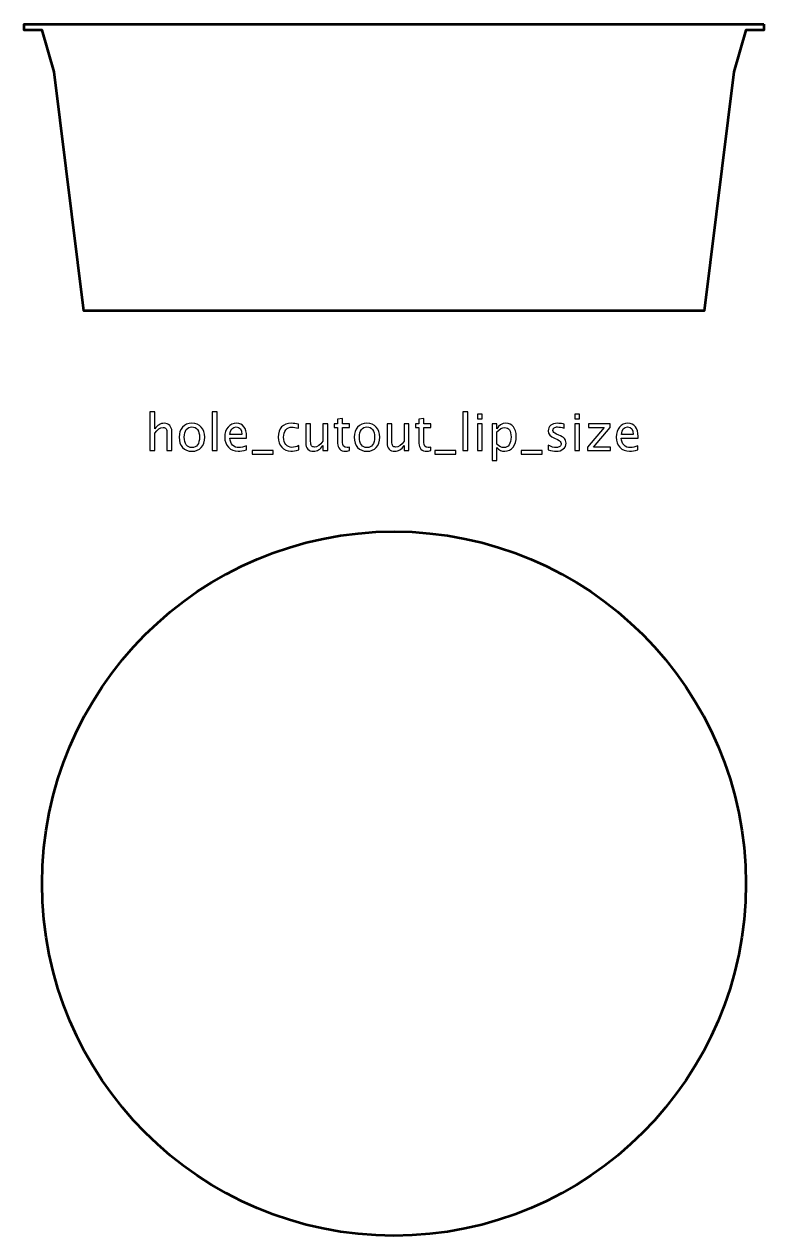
# Model space of a CAD drawing. Header units: centimetres. Extents: x -12.4 to 12.3, y -15.1 to 15.6.
# Drawn here: x -6.1 to 0.1, y -14.95 to -4.8 of the extents above; entities that cross this region are included whole.
import ezdxf

# ---------------------------------------------------------------- set-up
doc = ezdxf.new("R2010")
doc.units = ezdxf.units.CM
doc.header["$MEASUREMENT"] = 0
doc.layers.add('Layer 1', color=7, linetype='Continuous')

msp = doc.modelspace()

# ---------------------------------------------------------------- linework, layer by layer
at = {"layer": 'Layer 1', "lineweight": 53}
msp.add_ellipse((-3, -12), major_axis=(0, 2.95), ratio=1, dxfattribs=at)
msp.add_open_spline([(0.1, -4.8), (0.1, -4.8), (-6.1, -4.8), (-6.1, -4.8), (-6.1, -4.8), (-6.1, -4.8), (-6.1, -4.85), (-6.1, -4.85), (-6.1, -4.85), (-6.1, -4.85), (-5.95, -4.84999), (-5.95, -4.84999), (-5.95, -4.84999), (-5.95, -4.84999), (-5.85, -5.2), (-5.85, -5.2), (-5.85, -5.2), (-5.85, -5.2), (-5.6, -7.2), (-5.6, -7.2), (-5.6, -7.2), (-5.6, -7.2), (-0.4, -7.2), (-0.4, -7.2), (-0.4, -7.2), (-0.4, -7.2), (-0.15, -5.2), (-0.15, -5.2), (-0.15, -5.2), (-0.15, -5.2), (-0.05, -4.84999), (-0.05, -4.84999), (-0.05, -4.84999), (-0.05, -4.84999), (0.1, -4.85), (0.1, -4.85), (0.1, -4.85), (0.1, -4.85), (0.1, -4.8), (0.1, -4.8)], degree=3, knots=[0, 0, 0, 0, 0.09090909, 0.09090909, 0.09090909, 0.09090909, 0.18181818, 0.18181818, 0.18181818, 0.18181818, 0.27272727, 0.27272727, 0.27272727, 0.27272727, 0.36363636, 0.36363636, 0.36363636, 0.36363636, 0.45454545, 0.45454545, 0.45454545, 0.45454545, 0.54545455, 0.54545455, 0.54545455, 0.54545455, 0.63636364, 0.63636364, 0.63636364, 0.63636364, 0.72727273, 0.72727273, 0.72727273, 0.72727273, 0.81818182, 0.81818182, 0.81818182, 0.81818182, 1, 1, 1, 1], dxfattribs=at)
at = {"layer": 'Layer 1'}
for points, knots in [([(-5.04636, -8.37235), (-5.04636, -8.37235), (-5.04636, -8.04596), (-5.04636, -8.04596), (-5.04636, -8.04596), (-5.04636, -8.04596), (-5.00572, -8.04596), (-5.00572, -8.04596), (-5.00572, -8.04596), (-5.00572, -8.04596), (-5.00572, -8.19039), (-5.00572, -8.19039), (-5.00572, -8.19039), (-4.9842, -8.15899), (-4.95781, -8.14333), (-4.92663, -8.14333), (-4.92663, -8.14333), (-4.90701, -8.14333), (-4.89142, -8.14947), (-4.87992, -8.16181), (-4.87992, -8.16181), (-4.86842, -8.17409), (-4.86264, -8.19067), (-4.86264, -8.21141), (-4.86264, -8.21141), (-4.86264, -8.21141), (-4.86264, -8.37235), (-4.86264, -8.37235), (-4.86264, -8.37235), (-4.86264, -8.37235), (-4.90327, -8.37235), (-4.90327, -8.37235), (-4.90327, -8.37235), (-4.90327, -8.37235), (-4.90327, -8.22468), (-4.90327, -8.22468), (-4.90327, -8.22468), (-4.90327, -8.20803), (-4.90574, -8.19617), (-4.91061, -8.18912), (-4.91061, -8.18912), (-4.91555, -8.18199), (-4.92367, -8.17846), (-4.93502, -8.17846), (-4.93502, -8.17846), (-4.96, -8.17846), (-4.98357, -8.19476), (-5.00572, -8.22736), (-5.00572, -8.22736), (-5.00572, -8.22736), (-5.00572, -8.37235), (-5.00572, -8.37235), (-5.00572, -8.37235), (-5.00572, -8.37235), (-5.04636, -8.37235), (-5.04636, -8.37235)], [0, 0, 0, 0, 0.06666667, 0.06666667, 0.06666667, 0.06666667, 0.13333333, 0.13333333, 0.13333333, 0.13333333, 0.2, 0.2, 0.2, 0.2, 0.26666667, 0.26666667, 0.26666667, 0.26666667, 0.33333333, 0.33333333, 0.33333333, 0.33333333, 0.4, 0.4, 0.4, 0.4, 0.46666667, 0.46666667, 0.46666667, 0.46666667, 0.53333333, 0.53333333, 0.53333333, 0.53333333, 0.6, 0.6, 0.6, 0.6, 0.66666667, 0.66666667, 0.66666667, 0.66666667, 0.73333333, 0.73333333, 0.73333333, 0.73333333, 0.8, 0.8, 0.8, 0.8, 0.86666667, 0.86666667, 0.86666667, 0.86666667, 1, 1, 1, 1]), ([(-4.52354, -8.37235), (-4.52354, -8.37235), (-4.52354, -8.04596), (-4.52354, -8.04596), (-4.52354, -8.04596), (-4.52354, -8.04596), (-4.4829, -8.04596), (-4.4829, -8.04596), (-4.4829, -8.04596), (-4.4829, -8.04596), (-4.4829, -8.37235), (-4.4829, -8.37235), (-4.4829, -8.37235), (-4.4829, -8.37235), (-4.52354, -8.37235), (-4.52354, -8.37235)], [0, 0, 0, 0, 0.2, 0.2, 0.2, 0.2, 0.4, 0.4, 0.4, 0.4, 0.6, 0.6, 0.6, 0.6, 1, 1, 1, 1]), ([(-3.37376, -8.37228), (-3.38632, -8.37574), (-3.39726, -8.37743), (-3.4065, -8.37743), (-3.4065, -8.37743), (-3.42724, -8.37743), (-3.4434, -8.3715), (-3.45497, -8.35965), (-3.45497, -8.35965), (-3.46661, -8.3478), (-3.4724, -8.33136), (-3.4724, -8.31026), (-3.4724, -8.31026), (-3.4724, -8.31026), (-3.4724, -8.17846), (-3.4724, -8.17846), (-3.4724, -8.17846), (-3.4724, -8.17846), (-3.50048, -8.17846), (-3.50048, -8.17846), (-3.50048, -8.17846), (-3.50048, -8.17846), (-3.50048, -8.14799), (-3.50048, -8.14799), (-3.50048, -8.14799), (-3.50048, -8.14799), (-3.4724, -8.14799), (-3.4724, -8.14799), (-3.4724, -8.14799), (-3.4724, -8.14799), (-3.4724, -8.10742), (-3.4724, -8.10742), (-3.4724, -8.10742), (-3.4724, -8.10742), (-3.43176, -8.10354), (-3.43176, -8.10354), (-3.43176, -8.10354), (-3.43176, -8.10354), (-3.43176, -8.14799), (-3.43176, -8.14799), (-3.43176, -8.14799), (-3.43176, -8.14799), (-3.37291, -8.14799), (-3.37291, -8.14799), (-3.37291, -8.14799), (-3.37291, -8.14799), (-3.37291, -8.17846), (-3.37291, -8.17846), (-3.37291, -8.17846), (-3.37291, -8.17846), (-3.43176, -8.17846), (-3.43176, -8.17846), (-3.43176, -8.17846), (-3.43176, -8.17846), (-3.43176, -8.30292), (-3.43176, -8.30292), (-3.43176, -8.30292), (-3.43176, -8.33227), (-3.41899, -8.34695), (-3.39352, -8.34695), (-3.39352, -8.34695), (-3.38808, -8.34695), (-3.38152, -8.34603), (-3.37376, -8.34427), (-3.37376, -8.34427), (-3.37376, -8.34427), (-3.37376, -8.37228), (-3.37376, -8.37228)], [0, 0, 0, 0, 0.05555556, 0.05555556, 0.05555556, 0.05555556, 0.11111111, 0.11111111, 0.11111111, 0.11111111, 0.16666667, 0.16666667, 0.16666667, 0.16666667, 0.22222222, 0.22222222, 0.22222222, 0.22222222, 0.27777778, 0.27777778, 0.27777778, 0.27777778, 0.33333333, 0.33333333, 0.33333333, 0.33333333, 0.38888889, 0.38888889, 0.38888889, 0.38888889, 0.44444444, 0.44444444, 0.44444444, 0.44444444, 0.5, 0.5, 0.5, 0.5, 0.55555556, 0.55555556, 0.55555556, 0.55555556, 0.61111111, 0.61111111, 0.61111111, 0.61111111, 0.66666667, 0.66666667, 0.66666667, 0.66666667, 0.72222222, 0.72222222, 0.72222222, 0.72222222, 0.77777778, 0.77777778, 0.77777778, 0.77777778, 0.83333333, 0.83333333, 0.83333333, 0.83333333, 0.88888889, 0.88888889, 0.88888889, 0.88888889, 1, 1, 1, 1]), ([(-2.69261, -8.37228), (-2.70517, -8.37574), (-2.71611, -8.37743), (-2.72535, -8.37743), (-2.72535, -8.37743), (-2.74609, -8.37743), (-2.76225, -8.3715), (-2.77382, -8.35965), (-2.77382, -8.35965), (-2.78546, -8.3478), (-2.79125, -8.33136), (-2.79125, -8.31026), (-2.79125, -8.31026), (-2.79125, -8.31026), (-2.79125, -8.17846), (-2.79125, -8.17846), (-2.79125, -8.17846), (-2.79125, -8.17846), (-2.81933, -8.17846), (-2.81933, -8.17846), (-2.81933, -8.17846), (-2.81933, -8.17846), (-2.81933, -8.14799), (-2.81933, -8.14799), (-2.81933, -8.14799), (-2.81933, -8.14799), (-2.79125, -8.14799), (-2.79125, -8.14799), (-2.79125, -8.14799), (-2.79125, -8.14799), (-2.79125, -8.10742), (-2.79125, -8.10742), (-2.79125, -8.10742), (-2.79125, -8.10742), (-2.75061, -8.10354), (-2.75061, -8.10354), (-2.75061, -8.10354), (-2.75061, -8.10354), (-2.75061, -8.14799), (-2.75061, -8.14799), (-2.75061, -8.14799), (-2.75061, -8.14799), (-2.69176, -8.14799), (-2.69176, -8.14799), (-2.69176, -8.14799), (-2.69176, -8.14799), (-2.69176, -8.17846), (-2.69176, -8.17846), (-2.69176, -8.17846), (-2.69176, -8.17846), (-2.75061, -8.17846), (-2.75061, -8.17846), (-2.75061, -8.17846), (-2.75061, -8.17846), (-2.75061, -8.30292), (-2.75061, -8.30292), (-2.75061, -8.30292), (-2.75061, -8.33227), (-2.73784, -8.34695), (-2.71237, -8.34695), (-2.71237, -8.34695), (-2.70693, -8.34695), (-2.70037, -8.34603), (-2.69261, -8.34427), (-2.69261, -8.34427), (-2.69261, -8.34427), (-2.69261, -8.37228), (-2.69261, -8.37228)], [0, 0, 0, 0, 0.05555556, 0.05555556, 0.05555556, 0.05555556, 0.11111111, 0.11111111, 0.11111111, 0.11111111, 0.16666667, 0.16666667, 0.16666667, 0.16666667, 0.22222222, 0.22222222, 0.22222222, 0.22222222, 0.27777778, 0.27777778, 0.27777778, 0.27777778, 0.33333333, 0.33333333, 0.33333333, 0.33333333, 0.38888889, 0.38888889, 0.38888889, 0.38888889, 0.44444444, 0.44444444, 0.44444444, 0.44444444, 0.5, 0.5, 0.5, 0.5, 0.55555556, 0.55555556, 0.55555556, 0.55555556, 0.61111111, 0.61111111, 0.61111111, 0.61111111, 0.66666667, 0.66666667, 0.66666667, 0.66666667, 0.72222222, 0.72222222, 0.72222222, 0.72222222, 0.77777778, 0.77777778, 0.77777778, 0.77777778, 0.83333333, 0.83333333, 0.83333333, 0.83333333, 0.88888889, 0.88888889, 0.88888889, 0.88888889, 1, 1, 1, 1]), ([(-2.42294, -8.37235), (-2.42294, -8.37235), (-2.42294, -8.04596), (-2.42294, -8.04596), (-2.42294, -8.04596), (-2.42294, -8.04596), (-2.3823, -8.04596), (-2.3823, -8.04596), (-2.3823, -8.04596), (-2.3823, -8.04596), (-2.3823, -8.37235), (-2.3823, -8.37235), (-2.3823, -8.37235), (-2.3823, -8.37235), (-2.42294, -8.37235), (-2.42294, -8.37235)], [0, 0, 0, 0, 0.2, 0.2, 0.2, 0.2, 0.4, 0.4, 0.4, 0.4, 0.6, 0.6, 0.6, 0.6, 1, 1, 1, 1]), ([(-2.3006, -8.10692), (-2.3006, -8.10692), (-2.3006, -8.06628), (-2.3006, -8.06628), (-2.3006, -8.06628), (-2.3006, -8.06628), (-2.25996, -8.06628), (-2.25996, -8.06628), (-2.25996, -8.06628), (-2.25996, -8.06628), (-2.25996, -8.10692), (-2.25996, -8.10692), (-2.25996, -8.10692), (-2.25996, -8.10692), (-2.3006, -8.10692), (-2.3006, -8.10692)], [0, 0, 0, 0, 0.2, 0.2, 0.2, 0.2, 0.4, 0.4, 0.4, 0.4, 0.6, 0.6, 0.6, 0.6, 1, 1, 1, 1]), ([(-1.48434, -8.10692), (-1.48434, -8.10692), (-1.48434, -8.06628), (-1.48434, -8.06628), (-1.48434, -8.06628), (-1.48434, -8.06628), (-1.4437, -8.06628), (-1.4437, -8.06628), (-1.4437, -8.06628), (-1.4437, -8.06628), (-1.4437, -8.10692), (-1.4437, -8.10692), (-1.4437, -8.10692), (-1.4437, -8.10692), (-1.48434, -8.10692), (-1.48434, -8.10692)], [0, 0, 0, 0, 0.2, 0.2, 0.2, 0.2, 0.4, 0.4, 0.4, 0.4, 0.6, 0.6, 0.6, 0.6, 1, 1, 1, 1]), ([(-4.69429, -8.37743), (-4.72724, -8.37743), (-4.75334, -8.36692), (-4.77253, -8.34589), (-4.77253, -8.34589), (-4.79179, -8.32487), (-4.80139, -8.29629), (-4.80139, -8.26024), (-4.80139, -8.26024), (-4.80139, -8.22426), (-4.79179, -8.19575), (-4.77253, -8.1748), (-4.77253, -8.1748), (-4.75334, -8.15384), (-4.72724, -8.14333), (-4.69429, -8.14333), (-4.69429, -8.14333), (-4.66134, -8.14333), (-4.63523, -8.15384), (-4.61604, -8.1748), (-4.61604, -8.1748), (-4.59678, -8.19575), (-4.58719, -8.22426), (-4.58719, -8.26024), (-4.58719, -8.26024), (-4.58719, -8.29629), (-4.59678, -8.32487), (-4.61604, -8.34589), (-4.61604, -8.34589), (-4.63523, -8.36692), (-4.66134, -8.37743), (-4.69429, -8.37743)], [0, 0, 0, 0, 0.11111111, 0.11111111, 0.11111111, 0.11111111, 0.22222222, 0.22222222, 0.22222222, 0.22222222, 0.33333333, 0.33333333, 0.33333333, 0.33333333, 0.44444444, 0.44444444, 0.44444444, 0.44444444, 0.55555556, 0.55555556, 0.55555556, 0.55555556, 0.66666667, 0.66666667, 0.66666667, 0.66666667, 0.77777778, 0.77777778, 0.77777778, 0.77777778, 1, 1, 1, 1]), ([(-4.69436, -8.34695), (-4.67425, -8.34695), (-4.65859, -8.3394), (-4.64744, -8.32423), (-4.64744, -8.32423), (-4.63636, -8.30913), (-4.63079, -8.28775), (-4.63079, -8.26024), (-4.63079, -8.26024), (-4.63079, -8.23279), (-4.63636, -8.21148), (-4.64744, -8.19639), (-4.64744, -8.19639), (-4.65859, -8.18136), (-4.67425, -8.17381), (-4.69436, -8.17381), (-4.69436, -8.17381), (-4.71454, -8.17381), (-4.7302, -8.18136), (-4.74121, -8.19639), (-4.74121, -8.19639), (-4.75228, -8.21148), (-4.75779, -8.23279), (-4.75779, -8.26024), (-4.75779, -8.26024), (-4.75779, -8.28775), (-4.75228, -8.30913), (-4.74121, -8.32423), (-4.74121, -8.32423), (-4.7302, -8.3394), (-4.71454, -8.34695), (-4.69436, -8.34695)], [0, 0, 0, 0, 0.11111111, 0.11111111, 0.11111111, 0.11111111, 0.22222222, 0.22222222, 0.22222222, 0.22222222, 0.33333333, 0.33333333, 0.33333333, 0.33333333, 0.44444444, 0.44444444, 0.44444444, 0.44444444, 0.55555556, 0.55555556, 0.55555556, 0.55555556, 0.66666667, 0.66666667, 0.66666667, 0.66666667, 0.77777778, 0.77777778, 0.77777778, 0.77777778, 1, 1, 1, 1]), ([(-4.23652, -8.36515), (-4.26383, -8.37334), (-4.28718, -8.37743), (-4.30666, -8.37743), (-4.30666, -8.37743), (-4.33989, -8.37743), (-4.36691, -8.36642), (-4.38772, -8.34448), (-4.38772, -8.34448), (-4.40854, -8.32254), (-4.41898, -8.2941), (-4.41898, -8.25911), (-4.41898, -8.25911), (-4.41898, -8.22517), (-4.40981, -8.1973), (-4.39139, -8.1755), (-4.39139, -8.1755), (-4.37298, -8.15377), (-4.34941, -8.14291), (-4.3207, -8.14291), (-4.3207, -8.14291), (-4.29353, -8.14291), (-4.27251, -8.15257), (-4.25769, -8.1719), (-4.25769, -8.1719), (-4.24287, -8.19124), (-4.23547, -8.21861), (-4.23547, -8.2541), (-4.23547, -8.2541), (-4.23547, -8.2541), (-4.23568, -8.26652), (-4.23568, -8.26652), (-4.23568, -8.26652), (-4.23568, -8.26652), (-4.37749, -8.26652), (-4.37749, -8.26652), (-4.37749, -8.26652), (-4.37157, -8.32014), (-4.34539, -8.34695), (-4.29904, -8.34695), (-4.29904, -8.34695), (-4.28203, -8.34695), (-4.26122, -8.34215), (-4.23652, -8.33256), (-4.23652, -8.33256), (-4.23652, -8.33256), (-4.23652, -8.36515), (-4.23652, -8.36515)], [0, 0, 0, 0, 0.07692308, 0.07692308, 0.07692308, 0.07692308, 0.15384615, 0.15384615, 0.15384615, 0.15384615, 0.23076923, 0.23076923, 0.23076923, 0.23076923, 0.30769231, 0.30769231, 0.30769231, 0.30769231, 0.38461538, 0.38461538, 0.38461538, 0.38461538, 0.46153846, 0.46153846, 0.46153846, 0.46153846, 0.53846154, 0.53846154, 0.53846154, 0.53846154, 0.61538462, 0.61538462, 0.61538462, 0.61538462, 0.69230769, 0.69230769, 0.69230769, 0.69230769, 0.76923077, 0.76923077, 0.76923077, 0.76923077, 0.84615385, 0.84615385, 0.84615385, 0.84615385, 1, 1, 1, 1]), ([(-4.37538, -8.23604), (-4.37538, -8.23604), (-4.27632, -8.23604), (-4.27632, -8.23604), (-4.27632, -8.23604), (-4.27632, -8.19427), (-4.29191, -8.17338), (-4.32303, -8.17338), (-4.32303, -8.17338), (-4.35435, -8.17338), (-4.37178, -8.19427), (-4.37538, -8.23604)], [0, 0, 0, 0, 0.25, 0.25, 0.25, 0.25, 0.5, 0.5, 0.5, 0.5, 1, 1, 1, 1]), ([(-3.79787, -8.36558), (-3.82419, -8.37348), (-3.84691, -8.37743), (-3.86603, -8.37743), (-3.86603, -8.37743), (-3.89637, -8.37743), (-3.92149, -8.36621), (-3.94145, -8.34385), (-3.94145, -8.34385), (-3.96142, -8.32141), (-3.97144, -8.29312), (-3.97144, -8.25904), (-3.97144, -8.25904), (-3.97144, -8.22263), (-3.96156, -8.1942), (-3.94181, -8.17388), (-3.94181, -8.17388), (-3.92205, -8.15349), (-3.89446, -8.14333), (-3.85905, -8.14333), (-3.85905, -8.14333), (-3.84162, -8.14333), (-3.822, -8.14573), (-3.80041, -8.15053), (-3.80041, -8.15053), (-3.80041, -8.15053), (-3.80041, -8.18481), (-3.80041, -8.18481), (-3.80041, -8.18481), (-3.82335, -8.17804), (-3.84204, -8.17465), (-3.85644, -8.17465), (-3.85644, -8.17465), (-3.87732, -8.17465), (-3.89404, -8.18249), (-3.90653, -8.19808), (-3.90653, -8.19808), (-3.91902, -8.21367), (-3.9253, -8.23449), (-3.9253, -8.26045), (-3.9253, -8.26045), (-3.9253, -8.28564), (-3.91881, -8.30596), (-3.90589, -8.32155), (-3.90589, -8.32155), (-3.89298, -8.33707), (-3.87612, -8.34483), (-3.85517, -8.34483), (-3.85517, -8.34483), (-3.83661, -8.34483), (-3.81756, -8.34004), (-3.79787, -8.33044), (-3.79787, -8.33044), (-3.79787, -8.33044), (-3.79787, -8.36558), (-3.79787, -8.36558)], [0, 0, 0, 0, 0.06666667, 0.06666667, 0.06666667, 0.06666667, 0.13333333, 0.13333333, 0.13333333, 0.13333333, 0.2, 0.2, 0.2, 0.2, 0.26666667, 0.26666667, 0.26666667, 0.26666667, 0.33333333, 0.33333333, 0.33333333, 0.33333333, 0.4, 0.4, 0.4, 0.4, 0.46666667, 0.46666667, 0.46666667, 0.46666667, 0.53333333, 0.53333333, 0.53333333, 0.53333333, 0.6, 0.6, 0.6, 0.6, 0.66666667, 0.66666667, 0.66666667, 0.66666667, 0.73333333, 0.73333333, 0.73333333, 0.73333333, 0.8, 0.8, 0.8, 0.8, 0.86666667, 0.86666667, 0.86666667, 0.86666667, 1, 1, 1, 1]), ([(-3.59629, -8.37235), (-3.59629, -8.37235), (-3.59629, -8.33016), (-3.59629, -8.33016), (-3.59629, -8.33016), (-3.61796, -8.3617), (-3.64427, -8.37743), (-3.67518, -8.37743), (-3.67518, -8.37743), (-3.69479, -8.37743), (-3.71038, -8.37129), (-3.72195, -8.35894), (-3.72195, -8.35894), (-3.73359, -8.3466), (-3.73938, -8.33002), (-3.73938, -8.30906), (-3.73938, -8.30906), (-3.73938, -8.30906), (-3.73938, -8.14799), (-3.73938, -8.14799), (-3.73938, -8.14799), (-3.73938, -8.14799), (-3.69874, -8.14799), (-3.69874, -8.14799), (-3.69874, -8.14799), (-3.69874, -8.14799), (-3.69874, -8.2958), (-3.69874, -8.2958), (-3.69874, -8.2958), (-3.69874, -8.31266), (-3.69627, -8.32458), (-3.6914, -8.33164), (-3.6914, -8.33164), (-3.68646, -8.33877), (-3.67828, -8.34229), (-3.66678, -8.34229), (-3.66678, -8.34229), (-3.64194, -8.34229), (-3.61838, -8.326), (-3.59629, -8.29333), (-3.59629, -8.29333), (-3.59629, -8.29333), (-3.59629, -8.14799), (-3.59629, -8.14799), (-3.59629, -8.14799), (-3.59629, -8.14799), (-3.55566, -8.14799), (-3.55566, -8.14799), (-3.55566, -8.14799), (-3.55566, -8.14799), (-3.55566, -8.37235), (-3.55566, -8.37235), (-3.55566, -8.37235), (-3.55566, -8.37235), (-3.59629, -8.37235), (-3.59629, -8.37235)], [0, 0, 0, 0, 0.06666667, 0.06666667, 0.06666667, 0.06666667, 0.13333333, 0.13333333, 0.13333333, 0.13333333, 0.2, 0.2, 0.2, 0.2, 0.26666667, 0.26666667, 0.26666667, 0.26666667, 0.33333333, 0.33333333, 0.33333333, 0.33333333, 0.4, 0.4, 0.4, 0.4, 0.46666667, 0.46666667, 0.46666667, 0.46666667, 0.53333333, 0.53333333, 0.53333333, 0.53333333, 0.6, 0.6, 0.6, 0.6, 0.66666667, 0.66666667, 0.66666667, 0.66666667, 0.73333333, 0.73333333, 0.73333333, 0.73333333, 0.8, 0.8, 0.8, 0.8, 0.86666667, 0.86666667, 0.86666667, 0.86666667, 1, 1, 1, 1]), ([(-3.22644, -8.37743), (-3.25939, -8.37743), (-3.28549, -8.36692), (-3.30468, -8.34589), (-3.30468, -8.34589), (-3.32394, -8.32487), (-3.33354, -8.29629), (-3.33354, -8.26024), (-3.33354, -8.26024), (-3.33354, -8.22426), (-3.32394, -8.19575), (-3.30468, -8.1748), (-3.30468, -8.1748), (-3.28549, -8.15384), (-3.25939, -8.14333), (-3.22644, -8.14333), (-3.22644, -8.14333), (-3.19349, -8.14333), (-3.16738, -8.15384), (-3.14819, -8.1748), (-3.14819, -8.1748), (-3.12893, -8.19575), (-3.11934, -8.22426), (-3.11934, -8.26024), (-3.11934, -8.26024), (-3.11934, -8.29629), (-3.12893, -8.32487), (-3.14819, -8.34589), (-3.14819, -8.34589), (-3.16738, -8.36692), (-3.19349, -8.37743), (-3.22644, -8.37743)], [0, 0, 0, 0, 0.11111111, 0.11111111, 0.11111111, 0.11111111, 0.22222222, 0.22222222, 0.22222222, 0.22222222, 0.33333333, 0.33333333, 0.33333333, 0.33333333, 0.44444444, 0.44444444, 0.44444444, 0.44444444, 0.55555556, 0.55555556, 0.55555556, 0.55555556, 0.66666667, 0.66666667, 0.66666667, 0.66666667, 0.77777778, 0.77777778, 0.77777778, 0.77777778, 1, 1, 1, 1]), ([(-3.22651, -8.34695), (-3.2064, -8.34695), (-3.19074, -8.3394), (-3.17959, -8.32423), (-3.17959, -8.32423), (-3.16851, -8.30913), (-3.16294, -8.28775), (-3.16294, -8.26024), (-3.16294, -8.26024), (-3.16294, -8.23279), (-3.16851, -8.21148), (-3.17959, -8.19639), (-3.17959, -8.19639), (-3.19074, -8.18136), (-3.2064, -8.17381), (-3.22651, -8.17381), (-3.22651, -8.17381), (-3.24669, -8.17381), (-3.26235, -8.18136), (-3.27336, -8.19639), (-3.27336, -8.19639), (-3.28443, -8.21148), (-3.28994, -8.23279), (-3.28994, -8.26024), (-3.28994, -8.26024), (-3.28994, -8.28775), (-3.28443, -8.30913), (-3.27336, -8.32423), (-3.27336, -8.32423), (-3.26235, -8.3394), (-3.24669, -8.34695), (-3.22651, -8.34695)], [0, 0, 0, 0, 0.11111111, 0.11111111, 0.11111111, 0.11111111, 0.22222222, 0.22222222, 0.22222222, 0.22222222, 0.33333333, 0.33333333, 0.33333333, 0.33333333, 0.44444444, 0.44444444, 0.44444444, 0.44444444, 0.55555556, 0.55555556, 0.55555556, 0.55555556, 0.66666667, 0.66666667, 0.66666667, 0.66666667, 0.77777778, 0.77777778, 0.77777778, 0.77777778, 1, 1, 1, 1]), ([(-2.91514, -8.37235), (-2.91514, -8.37235), (-2.91514, -8.33016), (-2.91514, -8.33016), (-2.91514, -8.33016), (-2.93681, -8.3617), (-2.96312, -8.37743), (-2.99403, -8.37743), (-2.99403, -8.37743), (-3.01364, -8.37743), (-3.02923, -8.37129), (-3.0408, -8.35894), (-3.0408, -8.35894), (-3.05244, -8.3466), (-3.05823, -8.33002), (-3.05823, -8.30906), (-3.05823, -8.30906), (-3.05823, -8.30906), (-3.05823, -8.14799), (-3.05823, -8.14799), (-3.05823, -8.14799), (-3.05823, -8.14799), (-3.01759, -8.14799), (-3.01759, -8.14799), (-3.01759, -8.14799), (-3.01759, -8.14799), (-3.01759, -8.2958), (-3.01759, -8.2958), (-3.01759, -8.2958), (-3.01759, -8.31266), (-3.01512, -8.32458), (-3.01025, -8.33164), (-3.01025, -8.33164), (-3.00531, -8.33877), (-2.99713, -8.34229), (-2.98563, -8.34229), (-2.98563, -8.34229), (-2.96079, -8.34229), (-2.93723, -8.326), (-2.91514, -8.29333), (-2.91514, -8.29333), (-2.91514, -8.29333), (-2.91514, -8.14799), (-2.91514, -8.14799), (-2.91514, -8.14799), (-2.91514, -8.14799), (-2.87451, -8.14799), (-2.87451, -8.14799), (-2.87451, -8.14799), (-2.87451, -8.14799), (-2.87451, -8.37235), (-2.87451, -8.37235), (-2.87451, -8.37235), (-2.87451, -8.37235), (-2.91514, -8.37235), (-2.91514, -8.37235)], [0, 0, 0, 0, 0.06666667, 0.06666667, 0.06666667, 0.06666667, 0.13333333, 0.13333333, 0.13333333, 0.13333333, 0.2, 0.2, 0.2, 0.2, 0.26666667, 0.26666667, 0.26666667, 0.26666667, 0.33333333, 0.33333333, 0.33333333, 0.33333333, 0.4, 0.4, 0.4, 0.4, 0.46666667, 0.46666667, 0.46666667, 0.46666667, 0.53333333, 0.53333333, 0.53333333, 0.53333333, 0.6, 0.6, 0.6, 0.6, 0.66666667, 0.66666667, 0.66666667, 0.66666667, 0.73333333, 0.73333333, 0.73333333, 0.73333333, 0.8, 0.8, 0.8, 0.8, 0.86666667, 0.86666667, 0.86666667, 0.86666667, 1, 1, 1, 1]), ([(-2.3006, -8.37235), (-2.3006, -8.37235), (-2.3006, -8.14799), (-2.3006, -8.14799), (-2.3006, -8.14799), (-2.3006, -8.14799), (-2.25996, -8.14799), (-2.25996, -8.14799), (-2.25996, -8.14799), (-2.25996, -8.14799), (-2.25996, -8.37235), (-2.25996, -8.37235), (-2.25996, -8.37235), (-2.25996, -8.37235), (-2.3006, -8.37235), (-2.3006, -8.37235)], [0, 0, 0, 0, 0.2, 0.2, 0.2, 0.2, 0.4, 0.4, 0.4, 0.4, 0.6, 0.6, 0.6, 0.6, 1, 1, 1, 1]), ([(-2.17826, -8.45405), (-2.17826, -8.45405), (-2.17826, -8.14799), (-2.17826, -8.14799), (-2.17826, -8.14799), (-2.17826, -8.14799), (-2.13762, -8.14799), (-2.13762, -8.14799), (-2.13762, -8.14799), (-2.13762, -8.14799), (-2.13762, -8.19039), (-2.13762, -8.19039), (-2.13762, -8.19039), (-2.12097, -8.15899), (-2.09592, -8.14333), (-2.06255, -8.14333), (-2.06255, -8.14333), (-2.03553, -8.14333), (-2.01429, -8.15314), (-1.99877, -8.17282), (-1.99877, -8.17282), (-1.98325, -8.19251), (-1.97549, -8.21939), (-1.97549, -8.25346), (-1.97549, -8.25346), (-1.97549, -8.29058), (-1.9843, -8.32056), (-2.00187, -8.34328), (-2.00187, -8.34328), (-2.01944, -8.36607), (-2.04258, -8.37743), (-2.07123, -8.37743), (-2.07123, -8.37743), (-2.09783, -8.37743), (-2.11998, -8.36727), (-2.13762, -8.34688), (-2.13762, -8.34688), (-2.13762, -8.34688), (-2.13762, -8.45405), (-2.13762, -8.45405), (-2.13762, -8.45405), (-2.13762, -8.45405), (-2.17826, -8.45405), (-2.17826, -8.45405)], [0, 0, 0, 0, 0.08333333, 0.08333333, 0.08333333, 0.08333333, 0.16666667, 0.16666667, 0.16666667, 0.16666667, 0.25, 0.25, 0.25, 0.25, 0.33333333, 0.33333333, 0.33333333, 0.33333333, 0.41666667, 0.41666667, 0.41666667, 0.41666667, 0.5, 0.5, 0.5, 0.5, 0.58333333, 0.58333333, 0.58333333, 0.58333333, 0.66666667, 0.66666667, 0.66666667, 0.66666667, 0.75, 0.75, 0.75, 0.75, 0.83333333, 0.83333333, 0.83333333, 0.83333333, 1, 1, 1, 1]), ([(-2.13762, -8.31887), (-2.11667, -8.33757), (-2.0967, -8.34695), (-2.07772, -8.34695), (-2.07772, -8.34695), (-2.05902, -8.34695), (-2.04456, -8.33912), (-2.0344, -8.32353), (-2.0344, -8.32353), (-2.02417, -8.30793), (-2.01909, -8.28599), (-2.01909, -8.25763), (-2.01909, -8.25763), (-2.01909, -8.20513), (-2.03644, -8.17889), (-2.07116, -8.17889), (-2.07116, -8.17889), (-2.09388, -8.17889), (-2.11603, -8.19116), (-2.13762, -8.21579), (-2.13762, -8.21579), (-2.13762, -8.21579), (-2.13762, -8.31887), (-2.13762, -8.31887)], [0, 0, 0, 0, 0.14285714, 0.14285714, 0.14285714, 0.14285714, 0.28571429, 0.28571429, 0.28571429, 0.28571429, 0.42857143, 0.42857143, 0.42857143, 0.42857143, 0.57142857, 0.57142857, 0.57142857, 0.57142857, 0.71428571, 0.71428571, 0.71428571, 0.71428571, 1, 1, 1, 1]), ([(-1.70821, -8.36431), (-1.70821, -8.36431), (-1.70821, -8.32705), (-1.70821, -8.32705), (-1.70821, -8.32705), (-1.68161, -8.34032), (-1.65854, -8.34695), (-1.63886, -8.34695), (-1.63886, -8.34695), (-1.62715, -8.34695), (-1.61741, -8.34378), (-1.60972, -8.33743), (-1.60972, -8.33743), (-1.60203, -8.33115), (-1.59815, -8.32324), (-1.59815, -8.31372), (-1.59815, -8.31372), (-1.59815, -8.29982), (-1.60894, -8.28832), (-1.63053, -8.27922), (-1.63053, -8.27922), (-1.63053, -8.27922), (-1.65431, -8.26913), (-1.65431, -8.26913), (-1.65431, -8.26913), (-1.68938, -8.25459), (-1.70694, -8.23357), (-1.70694, -8.20626), (-1.70694, -8.20626), (-1.70694, -8.18672), (-1.70003, -8.17134), (-1.6862, -8.16012), (-1.6862, -8.16012), (-1.67237, -8.1489), (-1.65339, -8.14333), (-1.62933, -8.14333), (-1.62933, -8.14333), (-1.61684, -8.14333), (-1.60132, -8.14502), (-1.58291, -8.14848), (-1.58291, -8.14848), (-1.58291, -8.14848), (-1.57444, -8.1501), (-1.57444, -8.1501), (-1.57444, -8.1501), (-1.57444, -8.1501), (-1.57444, -8.18397), (-1.57444, -8.18397), (-1.57444, -8.18397), (-1.59709, -8.17719), (-1.61515, -8.17381), (-1.62863, -8.17381), (-1.62863, -8.17381), (-1.64048, -8.17381), (-1.64986, -8.17642), (-1.65699, -8.18157), (-1.65699, -8.18157), (-1.66405, -8.18672), (-1.66757, -8.19363), (-1.66757, -8.20231), (-1.66757, -8.20231), (-1.66757, -8.21452), (-1.6577, -8.22489), (-1.63787, -8.23329), (-1.63787, -8.23329), (-1.63787, -8.23329), (-1.61833, -8.24154), (-1.61833, -8.24154), (-1.61833, -8.24154), (-1.59617, -8.25085), (-1.58051, -8.26073), (-1.57134, -8.2711), (-1.57134, -8.2711), (-1.56209, -8.28148), (-1.55751, -8.29446), (-1.55751, -8.30998), (-1.55751, -8.30998), (-1.55751, -8.32966), (-1.56527, -8.34582), (-1.58086, -8.35845), (-1.58086, -8.35845), (-1.59638, -8.37108), (-1.61628, -8.37743), (-1.64048, -8.37743), (-1.64048, -8.37743), (-1.65911, -8.37743), (-1.68161, -8.37306), (-1.70821, -8.36431)], [0, 0, 0, 0, 0.04347826, 0.04347826, 0.04347826, 0.04347826, 0.08695652, 0.08695652, 0.08695652, 0.08695652, 0.13043478, 0.13043478, 0.13043478, 0.13043478, 0.17391304, 0.17391304, 0.17391304, 0.17391304, 0.2173913, 0.2173913, 0.2173913, 0.2173913, 0.26086957, 0.26086957, 0.26086957, 0.26086957, 0.30434783, 0.30434783, 0.30434783, 0.30434783, 0.34782609, 0.34782609, 0.34782609, 0.34782609, 0.39130435, 0.39130435, 0.39130435, 0.39130435, 0.43478261, 0.43478261, 0.43478261, 0.43478261, 0.47826087, 0.47826087, 0.47826087, 0.47826087, 0.52173913, 0.52173913, 0.52173913, 0.52173913, 0.56521739, 0.56521739, 0.56521739, 0.56521739, 0.60869565, 0.60869565, 0.60869565, 0.60869565, 0.65217391, 0.65217391, 0.65217391, 0.65217391, 0.69565217, 0.69565217, 0.69565217, 0.69565217, 0.73913043, 0.73913043, 0.73913043, 0.73913043, 0.7826087, 0.7826087, 0.7826087, 0.7826087, 0.82608696, 0.82608696, 0.82608696, 0.82608696, 0.86956522, 0.86956522, 0.86956522, 0.86956522, 0.91304348, 0.91304348, 0.91304348, 0.91304348, 1, 1, 1, 1]), ([(-1.48434, -8.37235), (-1.48434, -8.37235), (-1.48434, -8.14799), (-1.48434, -8.14799), (-1.48434, -8.14799), (-1.48434, -8.14799), (-1.4437, -8.14799), (-1.4437, -8.14799), (-1.4437, -8.14799), (-1.4437, -8.14799), (-1.4437, -8.37235), (-1.4437, -8.37235), (-1.4437, -8.37235), (-1.4437, -8.37235), (-1.48434, -8.37235), (-1.48434, -8.37235)], [0, 0, 0, 0, 0.2, 0.2, 0.2, 0.2, 0.4, 0.4, 0.4, 0.4, 0.6, 0.6, 0.6, 0.6, 1, 1, 1, 1]), ([(-1.37724, -8.37235), (-1.37724, -8.37235), (-1.37724, -8.34187), (-1.37724, -8.34187), (-1.37724, -8.34187), (-1.37724, -8.34187), (-1.23804, -8.17846), (-1.23804, -8.17846), (-1.23804, -8.17846), (-1.23804, -8.17846), (-1.37082, -8.17846), (-1.37082, -8.17846), (-1.37082, -8.17846), (-1.37082, -8.17846), (-1.37082, -8.14799), (-1.37082, -8.14799), (-1.37082, -8.14799), (-1.37082, -8.14799), (-1.18801, -8.14799), (-1.18801, -8.14799), (-1.18801, -8.14799), (-1.18801, -8.14799), (-1.18801, -8.17846), (-1.18801, -8.17846), (-1.18801, -8.17846), (-1.18801, -8.17846), (-1.32722, -8.34187), (-1.32722, -8.34187), (-1.32722, -8.34187), (-1.32722, -8.34187), (-1.18547, -8.34187), (-1.18547, -8.34187), (-1.18547, -8.34187), (-1.18547, -8.34187), (-1.18547, -8.37235), (-1.18547, -8.37235), (-1.18547, -8.37235), (-1.18547, -8.37235), (-1.37724, -8.37235), (-1.37724, -8.37235)], [0, 0, 0, 0, 0.09090909, 0.09090909, 0.09090909, 0.09090909, 0.18181818, 0.18181818, 0.18181818, 0.18181818, 0.27272727, 0.27272727, 0.27272727, 0.27272727, 0.36363636, 0.36363636, 0.36363636, 0.36363636, 0.45454545, 0.45454545, 0.45454545, 0.45454545, 0.54545455, 0.54545455, 0.54545455, 0.54545455, 0.63636364, 0.63636364, 0.63636364, 0.63636364, 0.72727273, 0.72727273, 0.72727273, 0.72727273, 0.81818182, 0.81818182, 0.81818182, 0.81818182, 1, 1, 1, 1]), ([(-0.95468, -8.36515), (-0.98199, -8.37334), (-1.00534, -8.37743), (-1.02482, -8.37743), (-1.02482, -8.37743), (-1.05805, -8.37743), (-1.08507, -8.36642), (-1.10588, -8.34448), (-1.10588, -8.34448), (-1.1267, -8.32254), (-1.13714, -8.2941), (-1.13714, -8.25911), (-1.13714, -8.25911), (-1.13714, -8.22517), (-1.12797, -8.1973), (-1.10955, -8.1755), (-1.10955, -8.1755), (-1.09114, -8.15377), (-1.06757, -8.14291), (-1.03886, -8.14291), (-1.03886, -8.14291), (-1.01169, -8.14291), (-0.99067, -8.15257), (-0.97585, -8.1719), (-0.97585, -8.1719), (-0.96103, -8.19124), (-0.95363, -8.21861), (-0.95363, -8.2541), (-0.95363, -8.2541), (-0.95363, -8.2541), (-0.95384, -8.26652), (-0.95384, -8.26652), (-0.95384, -8.26652), (-0.95384, -8.26652), (-1.09565, -8.26652), (-1.09565, -8.26652), (-1.09565, -8.26652), (-1.08973, -8.32014), (-1.06355, -8.34695), (-1.0172, -8.34695), (-1.0172, -8.34695), (-1.00019, -8.34695), (-0.97938, -8.34215), (-0.95468, -8.33256), (-0.95468, -8.33256), (-0.95468, -8.33256), (-0.95468, -8.36515), (-0.95468, -8.36515)], [0, 0, 0, 0, 0.07692308, 0.07692308, 0.07692308, 0.07692308, 0.15384615, 0.15384615, 0.15384615, 0.15384615, 0.23076923, 0.23076923, 0.23076923, 0.23076923, 0.30769231, 0.30769231, 0.30769231, 0.30769231, 0.38461538, 0.38461538, 0.38461538, 0.38461538, 0.46153846, 0.46153846, 0.46153846, 0.46153846, 0.53846154, 0.53846154, 0.53846154, 0.53846154, 0.61538462, 0.61538462, 0.61538462, 0.61538462, 0.69230769, 0.69230769, 0.69230769, 0.69230769, 0.76923077, 0.76923077, 0.76923077, 0.76923077, 0.84615385, 0.84615385, 0.84615385, 0.84615385, 1, 1, 1, 1]), ([(-1.09354, -8.23604), (-1.09354, -8.23604), (-0.99448, -8.23604), (-0.99448, -8.23604), (-0.99448, -8.23604), (-0.99448, -8.19427), (-1.01007, -8.17338), (-1.04119, -8.17338), (-1.04119, -8.17338), (-1.07251, -8.17338), (-1.08994, -8.19427), (-1.09354, -8.23604)], [0, 0, 0, 0, 0.25, 0.25, 0.25, 0.25, 0.5, 0.5, 0.5, 0.5, 1, 1, 1, 1]), ([(-4.18819, -8.40283), (-4.18819, -8.40283), (-4.18819, -8.37235), (-4.18819, -8.37235), (-4.18819, -8.37235), (-4.18819, -8.37235), (-4.01208, -8.37235), (-4.01208, -8.37235), (-4.01208, -8.37235), (-4.01208, -8.37235), (-4.01208, -8.40283), (-4.01208, -8.40283), (-4.01208, -8.40283), (-4.01208, -8.40283), (-4.18819, -8.40283), (-4.18819, -8.40283)], [0, 0, 0, 0, 0.2, 0.2, 0.2, 0.2, 0.4, 0.4, 0.4, 0.4, 0.6, 0.6, 0.6, 0.6, 1, 1, 1, 1]), ([(-2.65747, -8.40283), (-2.65747, -8.40283), (-2.65747, -8.37235), (-2.65747, -8.37235), (-2.65747, -8.37235), (-2.65747, -8.37235), (-2.48136, -8.37235), (-2.48136, -8.37235), (-2.48136, -8.37235), (-2.48136, -8.37235), (-2.48136, -8.40283), (-2.48136, -8.40283), (-2.48136, -8.40283), (-2.48136, -8.40283), (-2.65747, -8.40283), (-2.65747, -8.40283)], [0, 0, 0, 0, 0.2, 0.2, 0.2, 0.2, 0.4, 0.4, 0.4, 0.4, 0.6, 0.6, 0.6, 0.6, 1, 1, 1, 1]), ([(-1.9347, -8.40283), (-1.9347, -8.40283), (-1.9347, -8.37235), (-1.9347, -8.37235), (-1.9347, -8.37235), (-1.9347, -8.37235), (-1.75859, -8.37235), (-1.75859, -8.37235), (-1.75859, -8.37235), (-1.75859, -8.37235), (-1.75859, -8.40283), (-1.75859, -8.40283), (-1.75859, -8.40283), (-1.75859, -8.40283), (-1.9347, -8.40283), (-1.9347, -8.40283)], [0, 0, 0, 0, 0.2, 0.2, 0.2, 0.2, 0.4, 0.4, 0.4, 0.4, 0.6, 0.6, 0.6, 0.6, 1, 1, 1, 1])]:
    msp.add_open_spline(points, degree=3, knots=knots, dxfattribs=at)

doc.saveas('drawing.dxf')
